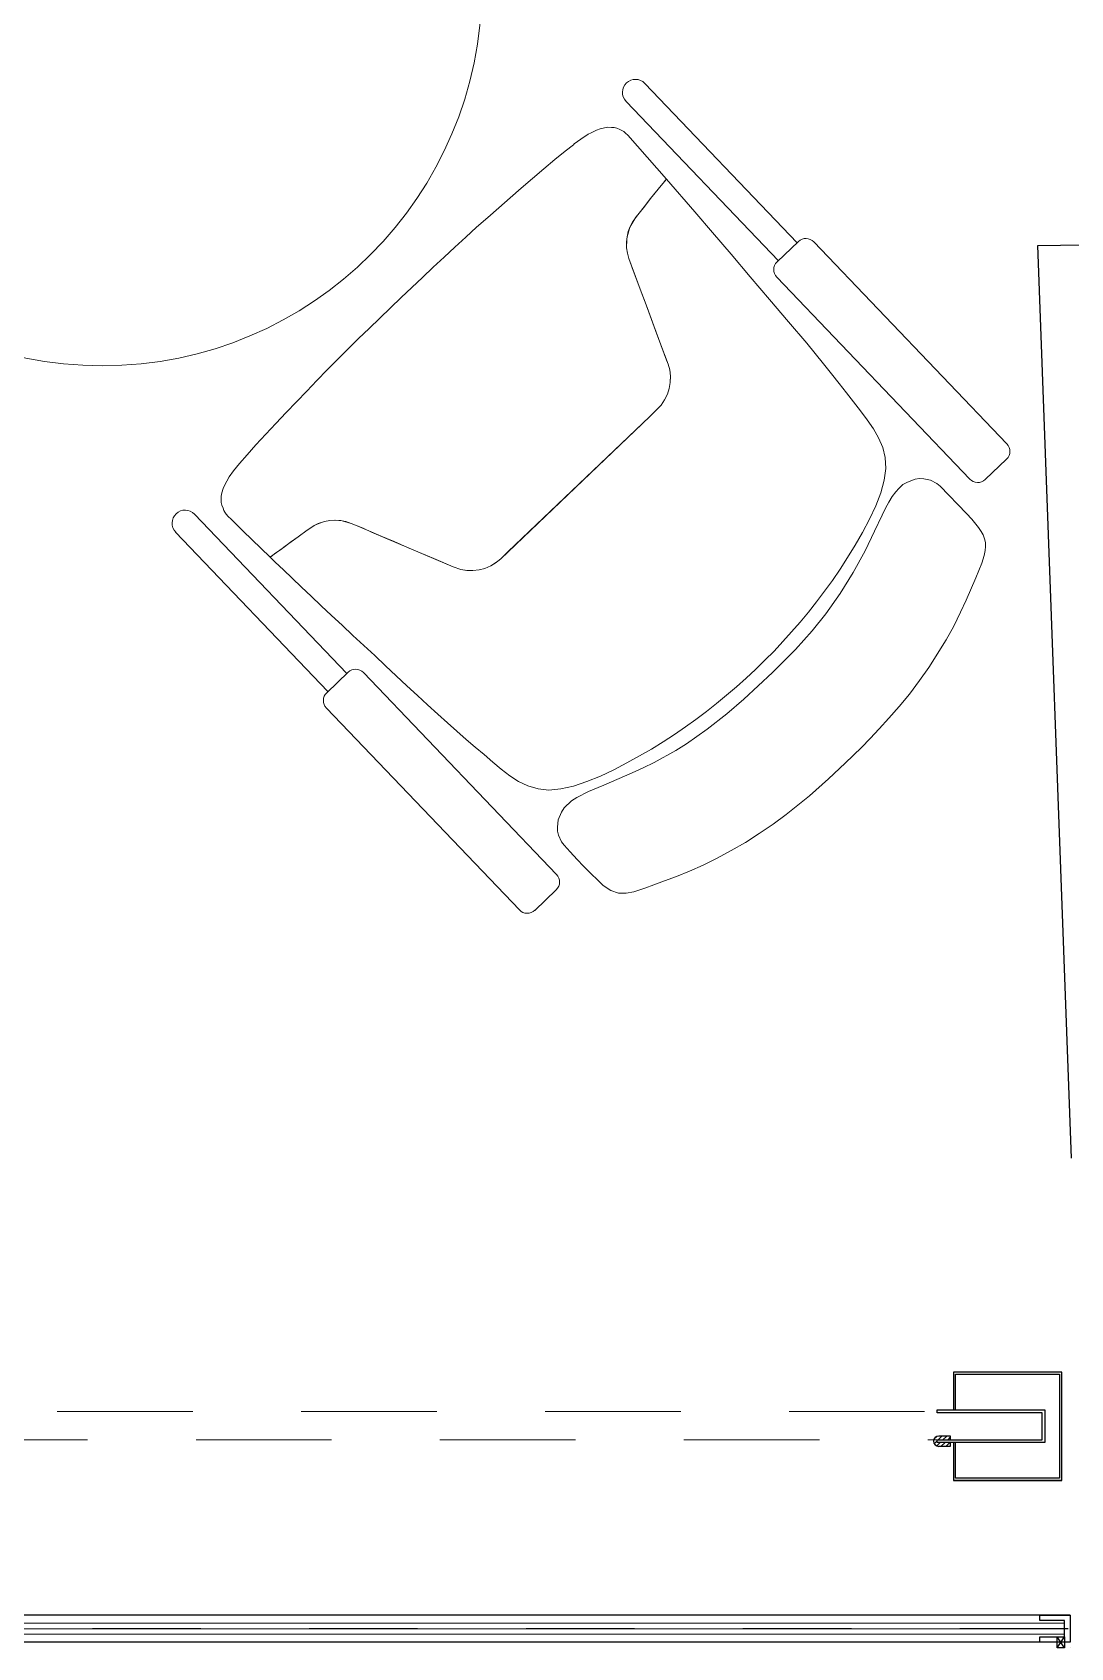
# Model space of a CAD drawing. Header units: inches. Extents: x 78 to 199, y 70 to 92.
# Drawn here: x 92.449 to 93.407, y 72.854 to 74.343 of the extents above; entities that cross this region are included whole.
import ezdxf
from ezdxf.enums import TextEntityAlignment as Align

# ---------------------------------------------------------------- set-up
doc = ezdxf.new("R2010")
doc.units = ezdxf.units.IN
doc.header["$MEASUREMENT"] = 0
for name, pattern in [('21212-FC-A-XREF-GROUND FLOOR PLAN-REV-31-10-12$0$HIDDEN', [0.375, 0.25, -0.125]), ('HIDDEN', [0.375, 0.25, -0.125]), ('HIDDEN2', [0.1875, 0.125, -0.0625])]:
    doc.linetypes.add(name, pattern=pattern)
for name, color, linetype, lineweight in [('21212-FC-A-XREF-GROUND FLOOR PLAN-REV-31-10-12$0$HIDDEN-EEE', 6, '21212-FC-A-XREF-GROUND FLOOR PLAN-REV-31-10-12$0$HIDDEN', 9), ('A-FURNITURE', 2, 'Continuous', 0), ('GLASS-EEE', 140, 'Continuous', 5)]:
    doc.layers.add(name, color=color, linetype=linetype, lineweight=lineweight)
for name, color, linetype in [('DETAIL', 2, 'Continuous'), ('F-DIM', 1, 'Continuous'), ('FINISH-AR', 252, 'Continuous'), ('Fixation', 1, 'Continuous'), ('hatch', 2, 'Continuous')]:
    doc.layers.add(name, color=color, linetype=linetype)
doc.layers.add('GOLDCLADDING', color=7, linetype='Continuous', true_color=0xffc20a)
doc.styles.add('ROMANS', font='romans.shx')

# ---------------------------------------------------------------- blocks, each defined once
blk = doc.blocks.new('YJYJJYJTYJTY')
at = {"color": 252, "linetype": 'Continuous'}
for p, q in [((-1.8304, 0, -0.0274), (-7.2971, 0, -0.1094)), ((-1.8304, -0.025, -0.0274), (-3.7806, -0.025, -0.0567)), ((-1.8424, -0.03, 0.0336), (-1.8424, -0.02, 0.0336)), ((-1.8424, -0.03, 0.0336), (-1.8424, -0.02, 0.0336)), ((-1.8354, -0.03, 0.0336), (-1.8424, -0.02, 0.0336)), ((-1.8424, -0.03, 0.0336), (-1.8354, -0.02, 0.0336)), ((-1.8424, -0.03, -0.0276), (-1.8424, -0.02, -0.0276)), ((-1.8424, -0.02, -0.0276), (-1.8354, -0.02, -0.0276)), ((-1.8354, -0.02, -0.0276), (-1.8354, -0.03, -0.0276)), ((-1.8354, -0.03, -0.0276), (-1.8424, -0.03, -0.0276))]:
    blk.add_line(p, q, dxfattribs=at)
at = {"layer": '21212-FC-A-XREF-GROUND FLOOR PLAN-REV-31-10-12$0$HIDDEN-EEE', "color": 252, "linetype": 'HIDDEN', "ltscale": 0.5}
for p, q in [((-3.6645, 0.1877, 0.001), (-1.953, 0.1877, 0.001)), ((-3.7615, 0.1617, 0.001), (-1.9405, 0.1617, 0.001))]:
    blk.add_line(p, q, dxfattribs=at)
at = {"layer": 'A-FURNITURE', "color": 252}
blk.add_circle((-2.723, 1.5021, -0.0791), 0.35, dxfattribs=at)
at = {"layer": 'DETAIL', "color": 252, "linetype": 'Continuous'}
for p, q in [((-1.8582, -0.005, -0.0276), (-1.8582, 0, -0.0276)), ((-1.8582, 0, -0.0276), (-1.8304, 0, -0.0276)), ((-1.8304, 0, -0.0276), (-1.8304, -0.025, -0.0276)), ((-1.8354, -0.005, -0.0276), (-1.8582, -0.005, -0.0276)), ((-1.8354, -0.02, -0.0276), (-1.8354, -0.005, -0.0276)), ((-1.8304, -0.025, -0.0274), (-3.7806, -0.025, -0.0567)), ((-1.8582, -0.025, -0.0276), (-1.8582, -0.02, -0.0276)), ((-1.8582, -0.02, -0.0276), (-1.8354, -0.02, -0.0276)), ((-1.8304, -0.025, -0.0276), (-1.8582, -0.025, -0.0276))]:
    blk.add_line(p, q, dxfattribs=at)
at = {"layer": 'F-DIM', "color": 252, "lineweight": 0}
for p, q in [((-2.082, 1.2656, -0.0791), (-2.2225, 1.4125, -0.0791)), ((-2.0994, 1.249, -0.0791), (-2.2398, 1.3959, -0.0791)), ((-2.2639, 1.3705, -0.0791), (-2.2672, 1.3694, -0.0791)), ((-2.2598, 1.3716, -0.0791), (-2.2639, 1.3705, -0.0791)), ((-2.2568, 1.372, -0.0791), (-2.2598, 1.3716, -0.0791)), ((-2.2534, 1.3719, -0.0791), (-2.2568, 1.372, -0.0791)), ((-2.2508, 1.3717, -0.0791), (-2.2534, 1.3719, -0.0791)), ((-2.2485, 1.3711, -0.0791), (-2.2508, 1.3717, -0.0791)), ((-2.2457, 1.3699, -0.0791), (-2.2485, 1.3711, -0.0791)), ((-2.2884, 1.3559, -0.0791), (-2.2961, 1.3501, -0.0791)), ((-2.2876, 1.3567, -0.0791), (-2.2884, 1.3559, -0.0791)), ((-2.2817, 1.3609, -0.0791), (-2.2876, 1.3567, -0.0791)), ((-2.2804, 1.3619, -0.0791), (-2.2817, 1.3609, -0.0791)), ((-2.277, 1.3641, -0.0791), (-2.2804, 1.3619, -0.0791)), ((-2.2748, 1.3656, -0.0791), (-2.277, 1.3641, -0.0791)), ((-2.2721, 1.3669, -0.0791), (-2.2748, 1.3656, -0.0791)), ((-2.2672, 1.3694, -0.0791), (-2.2721, 1.3669, -0.0791)), ((-2.2437, 1.369, -0.0791), (-2.2457, 1.3699, -0.0791)), ((-2.242, 1.368, -0.0791), (-2.2437, 1.369, -0.0791)), ((-2.2405, 1.3667, -0.0791), (-2.242, 1.368, -0.0791)), ((-2.2382, 1.3647, -0.0791), (-2.2405, 1.3667, -0.0791)), ((-2.2027, 1.3243, -0.0791), (-2.2382, 1.3647, -0.0791)), ((-2.3055, 1.3423, -0.0791), (-2.3157, 1.3337, -0.0791)), ((-2.2961, 1.3501, -0.0791), (-2.3055, 1.3423, -0.0791)), ((-2.3157, 1.3337, -0.0791), (-2.3261, 1.3247, -0.0791)), ((-2.3365, 1.3158, -0.0791), (-2.3469, 1.3068, -0.0791)), ((-2.3261, 1.3247, -0.0791), (-2.3365, 1.3158, -0.0791)), ((-2.2075, 1.3182, -0.0791), (-2.2172, 1.3062, -0.0791)), ((-2.2172, 1.3062, -0.0791), (-2.2129, 1.3115, -0.0791)), ((-2.2129, 1.3115, -0.0791), (-2.2075, 1.3182, -0.0791)), ((-2.2027, 1.3243, -0.0791), (-2.2075, 1.3182, -0.0791)), ((-2.2075, 1.3182, -0.0791), (-2.2055, 1.3208, -0.0791)), ((-2.2055, 1.3208, -0.0791), (-2.2038, 1.323, -0.0791)), ((-2.2038, 1.323, -0.0791), (-2.2032, 1.3237, -0.0791)), ((-2.2032, 1.3237, -0.0791), (-2.2027, 1.3243, -0.0791)), ((-2.1764, 1.2941, -0.0791), (-2.2027, 1.3243, -0.0791)), ((-2.2027, 1.3243, -0.0791), (-2.2027, 1.3243, -0.0791)), ((-2.3572, 1.2978, -0.0791), (-2.3675, 1.2888, -0.0791)), ((-2.3469, 1.3068, -0.0791), (-2.3572, 1.2978, -0.0791)), ((-2.2291, 1.2913, -0.0791), (-2.2226, 1.2994, -0.0791)), ((-2.2231, 1.2988, -0.0791), (-2.2291, 1.2913, -0.0791)), ((-2.2172, 1.3062, -0.0791), (-2.2231, 1.2988, -0.0791)), ((-2.2226, 1.2994, -0.0791), (-2.2172, 1.3062, -0.0791)), ((-2.3675, 1.2888, -0.0791), (-2.3777, 1.2798, -0.0791)), ((-2.2367, 1.2787, -0.0791), (-2.2356, 1.2815, -0.0791)), ((-2.2337, 1.285, -0.0791), (-2.236, 1.2806, -0.0791)), ((-2.2356, 1.2815, -0.0791), (-2.2309, 1.289, -0.0791)), ((-2.2291, 1.2913, -0.0791), (-2.2337, 1.285, -0.0791)), ((-2.2309, 1.289, -0.0791), (-2.2291, 1.2913, -0.0791)), ((-2.1601, 1.2751, -0.0791), (-2.1764, 1.2941, -0.0791)), ((-2.3878, 1.2707, -0.0791), (-2.3978, 1.2615, -0.0791)), ((-2.3777, 1.2798, -0.0791), (-2.3878, 1.2707, -0.0791)), ((-2.239, 1.271, -0.0791), (-2.2395, 1.2664, -0.0791)), ((-2.2395, 1.2664, -0.0791), (-2.2394, 1.2609, -0.0791)), ((-2.2394, 1.2609, -0.0791), (-2.2392, 1.2686, -0.0791)), ((-2.2392, 1.2686, -0.0791), (-2.239, 1.271, -0.0791)), ((-2.239, 1.271, -0.0791), (-2.2367, 1.2787, -0.0791)), ((-2.2378, 1.2759, -0.0791), (-2.239, 1.271, -0.0791)), ((-2.236, 1.2806, -0.0791), (-2.2378, 1.2759, -0.0791)), ((-2.143, 1.2549, -0.0791), (-2.1601, 1.2751, -0.0791)), ((-2.1006, 1.2478, -0.0791), (-2.0808, 1.2668, -0.0791)), ((-2.0666, 1.2664, -0.0791), (-1.8886, 1.0802, -0.0791)), ((-2.4078, 1.2523, -0.0791), (-2.4177, 1.243, -0.0791)), ((-2.3978, 1.2615, -0.0791), (-2.4078, 1.2523, -0.0791)), ((-2.2387, 1.256, -0.0791), (-2.2394, 1.2609, -0.0791)), ((-2.2394, 1.2609, -0.0791), (-2.2387, 1.256, -0.0791)), ((-2.2374, 1.2511, -0.0791), (-2.2387, 1.256, -0.0791)), ((-2.2387, 1.256, -0.0791), (-2.2374, 1.2511, -0.0791)), ((-2.1254, 1.2341, -0.0791), (-2.143, 1.2549, -0.0791)), ((-2.4177, 1.243, -0.0791), (-2.4276, 1.2336, -0.0791)), ((-2.2352, 1.2453, -0.0791), (-2.2374, 1.2511, -0.0791)), ((-2.2374, 1.2511, -0.0791), (-2.2332, 1.24, -0.0791)), ((-2.2311, 1.2344, -0.0791), (-2.2352, 1.2453, -0.0791)), ((-2.2332, 1.24, -0.0791), (-2.2268, 1.2228, -0.0791)), ((-2.4375, 1.2242, -0.0791), (-2.4473, 1.2149, -0.0791)), ((-2.4276, 1.2336, -0.0791), (-2.4375, 1.2242, -0.0791)), ((-2.2268, 1.2228, -0.0791), (-2.2311, 1.2344, -0.0791)), ((-2.2223, 1.2108, -0.0791), (-2.2268, 1.2228, -0.0791)), ((-2.2268, 1.2228, -0.0791), (-2.2204, 1.2057, -0.0791)), ((-2.1077, 1.2133, -0.0791), (-2.1254, 1.2341, -0.0791)), ((-1.9229, 1.0475, -0.0791), (-2.1009, 1.2337, -0.0791)), ((-2.4473, 1.2149, -0.0791), (-2.4572, 1.2055, -0.0791)), ((-2.2176, 1.1981, -0.0791), (-2.2223, 1.2108, -0.0791)), ((-2.0902, 1.1927, -0.0791), (-2.1077, 1.2133, -0.0791)), ((-2.467, 1.1961, -0.0791), (-2.4768, 1.1866, -0.0791)), ((-2.4572, 1.2055, -0.0791), (-2.467, 1.1961, -0.0791)), ((-2.2204, 1.2057, -0.0791), (-2.2142, 1.189, -0.0791)), ((-2.2126, 1.1847, -0.0791), (-2.2176, 1.1981, -0.0791)), ((-2.0733, 1.1728, -0.0791), (-2.0902, 1.1927, -0.0791)), ((-2.4866, 1.1772, -0.0791), (-2.4963, 1.1676, -0.0791)), ((-2.4768, 1.1866, -0.0791), (-2.4866, 1.1772, -0.0791)), ((-2.2142, 1.189, -0.0791), (-2.2077, 1.1715, -0.0791)), ((-2.2077, 1.1715, -0.0791), (-2.2126, 1.1847, -0.0791)), ((-2.4963, 1.1676, -0.0791), (-2.5059, 1.158, -0.0791)), ((-2.2025, 1.1574, -0.0791), (-2.2077, 1.1715, -0.0791)), ((-2.2077, 1.1715, -0.0791), (-2.2011, 1.1537, -0.0791)), ((-2.0577, 1.1538, -0.0791), (-2.0733, 1.1728, -0.0791)), ((-2.5155, 1.1483, -0.0791), (-2.525, 1.1386, -0.0791)), ((-2.5059, 1.158, -0.0791), (-2.5155, 1.1483, -0.0791)), ((-2.2011, 1.1537, -0.0791), (-2.2025, 1.1574, -0.0791)), ((-2.1996, 1.1482, -0.0791), (-2.2011, 1.1537, -0.0791)), ((-2.2011, 1.1537, -0.0791), (-2.1996, 1.1482, -0.0791)), ((-2.199, 1.1425, -0.0791), (-2.1996, 1.1482, -0.0791)), ((-2.1996, 1.1482, -0.0791), (-2.199, 1.1421, -0.0791)), ((-2.0504, 1.1447, -0.0791), (-2.0577, 1.1538, -0.0791)), ((-2.525, 1.1386, -0.0791), (-2.5344, 1.1287, -0.0791)), ((-2.2, 1.1312, -0.0791), (-2.1991, 1.1368, -0.0791)), ((-2.1991, 1.1368, -0.0791), (-2.2, 1.1312, -0.0791)), ((-2.1991, 1.1375, -0.0791), (-2.199, 1.1425, -0.0791)), ((-2.199, 1.1421, -0.0791), (-2.1991, 1.1368, -0.0791)), ((-2.1991, 1.1368, -0.0791), (-2.1991, 1.1375, -0.0791)), ((-2.0434, 1.1358, -0.0791), (-2.0504, 1.1447, -0.0791)), ((-2.0366, 1.1272, -0.0791), (-2.0434, 1.1358, -0.0791)), ((-2.5439, 1.1188, -0.0791), (-2.5533, 1.1089, -0.0791)), ((-2.5344, 1.1287, -0.0791), (-2.5439, 1.1188, -0.0791)), ((-2.2075, 1.1159, -0.0791), (-2.2043, 1.1207, -0.0791)), ((-2.2043, 1.1206, -0.0791), (-2.2075, 1.1159, -0.0791)), ((-2.2043, 1.1207, -0.0791), (-2.2017, 1.1259, -0.0791)), ((-2.2017, 1.1259, -0.0791), (-2.2043, 1.1206, -0.0791)), ((-2.2017, 1.1259, -0.0791), (-2.2, 1.1312, -0.0791)), ((-2.2, 1.1312, -0.0791), (-2.2017, 1.1259, -0.0791)), ((-2.03, 1.1187, -0.0791), (-2.0366, 1.1272, -0.0791)), ((-2.0237, 1.1104, -0.0791), (-2.03, 1.1187, -0.0791)), ((-2.5533, 1.1089, -0.0791), (-2.5628, 1.0989, -0.0791)), ((-2.218, 1.1053, -0.0791), (-2.3488, 0.9806, -0.0791)), ((-2.3487, 0.9806, -0.0791), (-2.218, 1.1054, -0.0791)), ((-2.218, 1.1054, -0.0791), (-2.2088, 1.1145, -0.0791)), ((-2.2088, 1.1145, -0.0791), (-2.218, 1.1053, -0.0791)), ((-2.2088, 1.1145, -0.0791), (-2.2075, 1.1159, -0.0791)), ((-2.2075, 1.1159, -0.0791), (-2.2088, 1.1145, -0.0791)), ((-2.0175, 1.1022, -0.0791), (-2.0237, 1.1104, -0.0791)), ((-2.5722, 1.0889, -0.0791), (-2.5813, 1.0792, -0.0791)), ((-2.5628, 1.0989, -0.0791), (-2.5722, 1.0889, -0.0791)), ((-2.0118, 1.094, -0.0791), (-2.0175, 1.1022, -0.0791)), ((-2.0069, 1.0856, -0.0791), (-2.0118, 1.094, -0.0791)), ((-2.5813, 1.0792, -0.0791), (-2.5895, 1.0701, -0.0791)), ((-2.0031, 1.0768, -0.0791), (-2.0069, 1.0856, -0.0791)), ((-2.0008, 1.0675, -0.0791), (-2.0031, 1.0768, -0.0791)), ((-2.5965, 1.062, -0.0791), (-2.6021, 1.0551, -0.0791)), ((-2.5895, 1.0701, -0.0791), (-2.5965, 1.062, -0.0791)), ((-2.0003, 1.0574, -0.0791), (-2.0008, 1.0675, -0.0791)), ((-1.8889, 1.0661, -0.0791), (-1.9087, 1.0471, -0.0791)), ((-2.608, 1.0458, -0.0791), (-2.6101, 1.0422, -0.0791)), ((-2.606, 1.0496, -0.0791), (-2.608, 1.0458, -0.0791)), ((-2.6021, 1.0551, -0.0791), (-2.606, 1.0496, -0.0791)), ((-2.005, 1.0349, -0.0791), (-2.0018, 1.0465, -0.0791)), ((-2.0018, 1.0465, -0.0791), (-2.0003, 1.0574, -0.0791)), ((-1.9803, 1.0448, 0.3403), (-1.9845, 1.0425, 0.3403)), ((-1.9733, 1.0475, 0.3403), (-1.9803, 1.0448, 0.3403)), ((-1.9692, 1.048, 0.3403), (-1.9733, 1.0475, 0.3403)), ((-1.9653, 1.0478, 0.3403), (-1.9692, 1.048, 0.3403)), ((-1.9591, 1.0467, 0.3403), (-1.9653, 1.0478, 0.3403)), ((-1.9531, 1.0435, 0.3403), (-1.9591, 1.0467, 0.3403)), ((-1.9501, 1.0411, 0.3403), (-1.9531, 1.0435, 0.3403)), ((-2.6127, 1.0349, -0.0791), (-2.6133, 1.0319, -0.0791)), ((-2.6133, 1.0319, -0.0791), (-2.6133, 1.0285, -0.0791)), ((-2.6133, 1.0285, -0.0791), (-2.6132, 1.0259, -0.0791)), ((-2.6114, 1.039, -0.0791), (-2.6127, 1.0349, -0.0791)), ((-2.6101, 1.0422, -0.0791), (-2.6114, 1.039, -0.0791)), ((-2.0096, 1.0228, -0.0791), (-2.005, 1.0349, -0.0791)), ((-1.9945, 1.0315, 0.3403), (-1.9976, 1.0264, 0.3403)), ((-1.9912, 1.036, 0.3403), (-1.9945, 1.0315, 0.3403)), ((-1.9883, 1.039, 0.3403), (-1.9912, 1.036, 0.3403)), ((-1.9845, 1.0425, 0.3403), (-1.9883, 1.039, 0.3403)), ((-1.926, 1.016, 0.3403), (-1.9501, 1.0411, 0.3403)), ((-2.4974, 0.8684, -0.0791), (-2.6379, 1.0153, -0.0791)), ((-2.6132, 1.0259, -0.0791), (-2.6127, 1.0236, -0.0791)), ((-2.6127, 1.0236, -0.0791), (-2.6116, 1.0208, -0.0791)), ((-2.6116, 1.0208, -0.0791), (-2.6109, 1.0187, -0.0791)), ((-2.6109, 1.0187, -0.0791), (-2.6099, 1.017, -0.0791)), ((-2.6099, 1.017, -0.0791), (-2.6087, 1.0154, -0.0791)), ((-2.6087, 1.0154, -0.0791), (-2.6068, 1.013, -0.0791)), ((-2.6068, 1.013, -0.0791), (-2.6042, 1.0105, -0.0791)), ((-2.0153, 1.0106, -0.0791), (-2.0096, 1.0228, -0.0791)), ((-2.0038, 1.0142, 0.3403), (-2.0107, 0.9995, 0.3403)), ((-2.0007, 1.0209, 0.3403), (-2.0038, 1.0142, 0.3403)), ((-1.9976, 1.0264, 0.3403), (-2.0007, 1.0209, 0.3403)), ((-1.921, 1.0105, 0.3403), (-1.926, 1.016, 0.3403)), ((-1.926, 1.016, 0.3403), (-1.926, 1.016, 0.3403)), ((-2.5148, 0.8518, -0.0791), (-2.6553, 0.9987, -0.0791)), ((-2.6042, 1.0105, -0.0791), (-2.5974, 1.0039, -0.0791)), ((-2.5974, 1.0039, -0.0791), (-2.5932, 0.9999, -0.0791)), ((-2.5932, 0.9999, -0.0791), (-2.5682, 0.9756, -0.0791)), ((-2.5423, 0.9944, -0.0791), (-2.534, 1.0004, -0.0791)), ((-2.534, 1.0004, -0.0791), (-2.5423, 0.9944, -0.0791)), ((-2.534, 1.0004, -0.0791), (-2.5275, 1.0047, -0.0791)), ((-2.5317, 1.0021, -0.0791), (-2.534, 1.0004, -0.0791)), ((-2.5275, 1.0048, -0.0791), (-2.5317, 1.0021, -0.0791)), ((-2.5275, 1.0047, -0.0791), (-2.5232, 1.0067, -0.0791)), ((-2.5238, 1.0065, -0.0791), (-2.5275, 1.0048, -0.0791)), ((-2.5181, 1.0084, -0.0791), (-2.5238, 1.0065, -0.0791)), ((-2.5232, 1.0067, -0.0791), (-2.5181, 1.0084, -0.0791)), ((-2.5181, 1.0084, -0.0791), (-2.5132, 1.0094, -0.0791)), ((-2.5132, 1.0094, -0.0791), (-2.5181, 1.0084, -0.0791)), ((-2.5082, 1.0097, -0.0791), (-2.5132, 1.0094, -0.0791)), ((-2.5132, 1.0094, -0.0791), (-2.5086, 1.0096, -0.0791)), ((-2.5086, 1.0096, -0.0791), (-2.5031, 1.0093, -0.0791)), ((-2.5016, 1.0091, -0.0791), (-2.5082, 1.0097, -0.0791)), ((-2.5031, 1.0093, -0.0791), (-2.5016, 1.0091, -0.0791)), ((-2.5016, 1.0091, -0.0791), (-2.4982, 1.0084, -0.0791)), ((-2.4934, 1.0068, -0.0791), (-2.5016, 1.0091, -0.0791)), ((-2.4982, 1.0084, -0.0791), (-2.4934, 1.0068, -0.0791)), ((-2.4934, 1.0068, -0.0791), (-2.4879, 1.0045, -0.0791)), ((-2.4879, 1.0045, -0.0791), (-2.4934, 1.0068, -0.0791)), ((-2.4879, 1.0045, -0.0791), (-2.4825, 1.0022, -0.0791)), ((-2.477, 0.9998, -0.0791), (-2.4879, 1.0045, -0.0791)), ((-2.4825, 1.0022, -0.0791), (-2.4746, 0.9988, -0.0791)), ((-2.4657, 0.995, -0.0791), (-2.477, 0.9998, -0.0791)), ((-2.4746, 0.9988, -0.0791), (-2.4153, 0.9735, -0.0791)), ((-2.0286, 0.9866, -0.0791), (-2.0218, 0.9985, -0.0791)), ((-2.0218, 0.9985, -0.0791), (-2.0153, 1.0106, -0.0791)), ((-2.0107, 0.9995, 0.3403), (-2.0195, 0.9814, 0.3403)), ((-1.9184, 1.0075, 0.3403), (-1.921, 1.0105, 0.3403)), ((-1.9147, 1.0031, 0.3403), (-1.9184, 1.0075, 0.3403)), ((-1.9124, 0.9994, 0.3403), (-1.9147, 1.0031, 0.3403)), ((-1.9105, 0.9961, 0.3403), (-1.9124, 0.9994, 0.3403)), ((-2.5549, 0.9852, -0.0791), (-2.5592, 0.9822, -0.0791)), ((-2.5587, 0.9825, -0.0791), (-2.5544, 0.9856, -0.0791)), ((-2.5494, 0.9893, -0.0791), (-2.5549, 0.9852, -0.0791)), ((-2.5544, 0.9856, -0.0791), (-2.5488, 0.9897, -0.0791)), ((-2.5423, 0.9944, -0.0791), (-2.5494, 0.9893, -0.0791)), ((-2.5488, 0.9897, -0.0791), (-2.5423, 0.9944, -0.0791)), ((-2.4538, 0.9899, -0.0791), (-2.4657, 0.995, -0.0791)), ((-2.4414, 0.9846, -0.0791), (-2.4538, 0.9899, -0.0791)), ((-2.4282, 0.979, -0.0791), (-2.4414, 0.9846, -0.0791)), ((-2.0355, 0.9753, -0.0791), (-2.0286, 0.9866, -0.0791)), ((-1.9093, 0.9924, 0.3403), (-1.9105, 0.9961, 0.3403)), ((-1.9084, 0.989, 0.3403), (-1.9093, 0.9924, 0.3403)), ((-1.9086, 0.9817, 0.3403), (-1.9083, 0.9854, 0.3403)), ((-1.9083, 0.9854, 0.3403), (-1.9084, 0.989, 0.3403)), ((-2.566, 0.9772, -0.0791), (-2.5682, 0.9756, -0.0791)), ((-2.5682, 0.9756, -0.0791), (-2.5675, 0.9761, -0.0791)), ((-2.5682, 0.9756, -0.0791), (-2.5635, 0.9711, -0.0791)), ((-2.5675, 0.9761, -0.0791), (-2.5666, 0.9768, -0.0791)), ((-2.5666, 0.9768, -0.0791), (-2.5657, 0.9774, -0.0791)), ((-2.5645, 0.9783, -0.0791), (-2.566, 0.9772, -0.0791)), ((-2.5657, 0.9774, -0.0791), (-2.5641, 0.9786, -0.0791)), ((-2.5623, 0.9799, -0.0791), (-2.5645, 0.9783, -0.0791)), ((-2.5641, 0.9786, -0.0791), (-2.5619, 0.9802, -0.0791)), ((-2.5635, 0.9711, -0.0791), (-2.5559, 0.9638, -0.0791)), ((-2.5592, 0.9822, -0.0791), (-2.5623, 0.9799, -0.0791)), ((-2.5619, 0.9802, -0.0791), (-2.5587, 0.9825, -0.0791)), ((-2.4173, 0.9743, -0.0791), (-2.4282, 0.979, -0.0791)), ((-2.3994, 0.9667, -0.0791), (-2.4173, 0.9743, -0.0791)), ((-2.4153, 0.9735, -0.0791), (-2.3994, 0.9667, -0.0791)), ((-2.3647, 0.9676, -0.0791), (-2.3583, 0.9719, -0.0791)), ((-2.3598, 0.9706, -0.0791), (-2.3647, 0.9676, -0.0791)), ((-2.3583, 0.9719, -0.0791), (-2.3598, 0.9706, -0.0791)), ((-2.3583, 0.9719, -0.0791), (-2.3554, 0.9742, -0.0791)), ((-2.3554, 0.9742, -0.0791), (-2.3583, 0.9719, -0.0791)), ((-2.3554, 0.9742, -0.0791), (-2.3487, 0.9806, -0.0791)), ((-2.3488, 0.9806, -0.0791), (-2.3554, 0.9742, -0.0791)), ((-2.0425, 0.9645, -0.0791), (-2.0355, 0.9753, -0.0791)), ((-2.0195, 0.9814, 0.3403), (-2.0303, 0.9615, 0.3403)), ((-1.9174, 0.9566, 0.3403), (-1.9117, 0.9702, 0.3403)), ((-1.9117, 0.9702, 0.3403), (-1.9095, 0.9772, 0.3403)), ((-1.9095, 0.9772, 0.3403), (-1.9086, 0.9817, 0.3403)), ((-2.5559, 0.9638, -0.0791), (-2.5478, 0.9561, -0.0791)), ((-2.5478, 0.9561, -0.0791), (-2.5393, 0.9479, -0.0791)), ((-2.3994, 0.9667, -0.0791), (-2.3924, 0.9643, -0.0791)), ((-2.3924, 0.9643, -0.0791), (-2.3994, 0.9667, -0.0791)), ((-2.3924, 0.9643, -0.0791), (-2.3868, 0.9633, -0.0791)), ((-2.3864, 0.9633, -0.0791), (-2.3924, 0.9643, -0.0791)), ((-2.3868, 0.9633, -0.0791), (-2.3811, 0.9632, -0.0791)), ((-2.3811, 0.9632, -0.0791), (-2.3864, 0.9633, -0.0791)), ((-2.3811, 0.9632, -0.0791), (-2.3754, 0.9639, -0.0791)), ((-2.3754, 0.9639, -0.0791), (-2.3811, 0.9632, -0.0791)), ((-2.3754, 0.9639, -0.0791), (-2.3701, 0.9653, -0.0791)), ((-2.37, 0.9653, -0.0791), (-2.3754, 0.9639, -0.0791)), ((-2.3701, 0.9653, -0.0791), (-2.3647, 0.9676, -0.0791)), ((-2.3647, 0.9676, -0.0791), (-2.37, 0.9653, -0.0791)), ((-2.057, 0.9442, -0.0791), (-2.0496, 0.9541, -0.0791)), ((-2.0496, 0.9541, -0.0791), (-2.0425, 0.9645, -0.0791)), ((-2.0303, 0.9615, 0.3403), (-2.0423, 0.9421, 0.3403)), ((-1.9262, 0.9361, 0.3403), (-1.9174, 0.9566, 0.3403)), ((-2.5393, 0.9479, -0.0791), (-2.5303, 0.9395, -0.0791)), ((-2.5303, 0.9395, -0.0791), (-2.521, 0.9308, -0.0791)), ((-2.0642, 0.9344, -0.0791), (-2.057, 0.9442, -0.0791)), ((-2.0423, 0.9421, 0.3403), (-2.0557, 0.9233, 0.3403)), ((-2.521, 0.9308, -0.0791), (-2.5115, 0.9219, -0.0791)), ((-2.0794, 0.9157, -0.0791), (-2.0717, 0.9249, -0.0791)), ((-2.0717, 0.9249, -0.0791), (-2.0642, 0.9344, -0.0791)), ((-1.9377, 0.912, 0.3403), (-1.9314, 0.9249, 0.3403)), ((-1.9314, 0.9249, 0.3403), (-1.9262, 0.9361, 0.3403)), ((-2.5115, 0.9219, -0.0791), (-2.5017, 0.9128, -0.0791)), ((-2.5017, 0.9128, -0.0791), (-2.4918, 0.9035, -0.0791)), ((-2.0872, 0.9066, -0.0791), (-2.0794, 0.9157, -0.0791)), ((-2.0557, 0.9233, 0.3403), (-2.0683, 0.9077, 0.3403)), ((-1.9447, 0.8994, 0.3403), (-1.9377, 0.912, 0.3403)), ((-2.4918, 0.9035, -0.0791), (-2.4817, 0.8942, -0.0791)), ((-2.4817, 0.8942, -0.0791), (-2.4717, 0.8849, -0.0791)), ((-2.1034, 0.889, -0.0791), (-2.0952, 0.8977, -0.0791)), ((-2.0952, 0.8977, -0.0791), (-2.0872, 0.9066, -0.0791)), ((-2.0683, 0.9077, 0.3403), (-2.0836, 0.8906, 0.3403)), ((-1.9606, 0.874, 0.3403), (-1.9447, 0.8994, 0.3403)), ((-2.4717, 0.8849, -0.0791), (-2.4617, 0.8755, -0.0791)), ((-2.1204, 0.8721, -0.0791), (-2.1118, 0.8805, -0.0791)), ((-2.1118, 0.8805, -0.0791), (-2.1034, 0.889, -0.0791)), ((-2.0836, 0.8906, 0.3403), (-2.1048, 0.8694, 0.3403)), ((-2.4962, 0.8696, -0.0791), (-2.516, 0.8506, -0.0791)), ((-2.304, 0.683, -0.0791), (-2.4821, 0.8692, -0.0791)), ((-2.4617, 0.8755, -0.0791), (-2.4518, 0.8662, -0.0791)), ((-2.4518, 0.8662, -0.0791), (-2.442, 0.857, -0.0791)), ((-2.138, 0.856, -0.0791), (-2.1291, 0.864, -0.0791)), ((-2.1291, 0.864, -0.0791), (-2.1204, 0.8721, -0.0791)), ((-2.1048, 0.8694, 0.3403), (-2.1179, 0.857, 0.3403)), ((-1.9693, 0.8618, 0.3403), (-1.9606, 0.874, 0.3403)), ((-2.442, 0.857, -0.0791), (-2.4323, 0.848, -0.0791)), ((-2.1471, 0.8482, -0.0791), (-2.138, 0.856, -0.0791)), ((-2.1179, 0.857, 0.3403), (-2.1312, 0.8447, 0.3403)), ((-1.988, 0.838, 0.3403), (-1.9786, 0.8494, 0.3403)), ((-1.9786, 0.8494, 0.3403), (-1.9693, 0.8618, 0.3403)), ((-2.5163, 0.8365, -0.0791), (-2.3383, 0.6503, -0.0791)), ((-2.4323, 0.848, -0.0791), (-2.4229, 0.8393, -0.0791)), ((-2.4229, 0.8393, -0.0791), (-2.4136, 0.8309, -0.0791)), ((-2.1658, 0.8332, -0.0791), (-2.1564, 0.8406, -0.0791)), ((-2.1564, 0.8406, -0.0791), (-2.1471, 0.8482, -0.0791)), ((-2.1312, 0.8447, 0.3403), (-2.1469, 0.8312, 0.3403)), ((-1.9974, 0.8271, 0.3403), (-1.988, 0.838, 0.3403)), ((-2.4136, 0.8309, -0.0791), (-2.4047, 0.8228, -0.0791)), ((-2.4047, 0.8228, -0.0791), (-2.3959, 0.8151, -0.0791)), ((-2.1852, 0.819, -0.0791), (-2.1754, 0.826, -0.0791)), ((-2.1754, 0.826, -0.0791), (-2.1658, 0.8332, -0.0791)), ((-2.1469, 0.8312, 0.3403), (-2.165, 0.8169, 0.3403)), ((-2.0064, 0.8172, 0.3403), (-1.9974, 0.8271, 0.3403)), ((-2.3959, 0.8151, -0.0791), (-2.3874, 0.8076, -0.0791)), ((-2.3874, 0.8076, -0.0791), (-2.379, 0.8005, -0.0791)), ((-2.2163, 0.7987, -0.0791), (-2.2056, 0.8053, -0.0791)), ((-2.2056, 0.8053, -0.0791), (-2.1952, 0.8121, -0.0791)), ((-2.1952, 0.8121, -0.0791), (-2.1852, 0.819, -0.0791)), ((-2.165, 0.8169, 0.3403), (-2.1842, 0.8035, 0.3403)), ((-2.0226, 0.8002, 0.3403), (-2.0148, 0.8083, 0.3403)), ((-2.0148, 0.8083, 0.3403), (-2.0064, 0.8172, 0.3403)), ((-2.379, 0.8005, -0.0791), (-2.3709, 0.7935, -0.0791)), ((-2.3709, 0.7935, -0.0791), (-2.3629, 0.7867, -0.0791)), ((-2.2391, 0.7859, -0.0791), (-2.2274, 0.7923, -0.0791)), ((-2.2274, 0.7923, -0.0791), (-2.2163, 0.7987, -0.0791)), ((-2.1939, 0.7974, 0.3403), (-2.2139, 0.7863, 0.3403)), ((-2.1842, 0.8035, 0.3403), (-2.1939, 0.7974, 0.3403)), ((-2.0378, 0.7856, 0.3403), (-2.0226, 0.8002, 0.3403)), ((-2.3629, 0.7867, -0.0791), (-2.355, 0.7802, -0.0791)), ((-2.355, 0.7802, -0.0791), (-2.3471, 0.7741, -0.0791)), ((-2.2636, 0.7737, -0.0791), (-2.2512, 0.7796, -0.0791)), ((-2.2342, 0.7766, 0.3403), (-2.2604, 0.7655, 0.3403)), ((-2.2512, 0.7796, -0.0791), (-2.2391, 0.7859, -0.0791)), ((-2.2241, 0.7813, 0.3403), (-2.2342, 0.7766, 0.3403)), ((-2.2139, 0.7863, 0.3403), (-2.2241, 0.7813, 0.3403)), ((-2.0531, 0.7711, 0.3403), (-2.0378, 0.7856, 0.3403)), ((-2.3471, 0.7741, -0.0791), (-2.339, 0.7688, -0.0791)), ((-2.339, 0.7688, -0.0791), (-2.3304, 0.7647, -0.0791)), ((-2.3304, 0.7647, -0.0791), (-2.3211, 0.7619, -0.0791)), ((-2.3211, 0.7619, -0.0791), (-2.3111, 0.7609, -0.0791)), ((-2.3111, 0.7609, -0.0791), (-2.3001, 0.7619, -0.0791)), ((-2.3001, 0.7619, -0.0791), (-2.2883, 0.7645, -0.0791)), ((-2.2883, 0.7645, -0.0791), (-2.2761, 0.7686, -0.0791)), ((-2.2761, 0.7686, -0.0791), (-2.2636, 0.7737, -0.0791)), ((-2.2604, 0.7655, 0.3403), (-2.2746, 0.7596, 0.3403)), ((-2.0707, 0.7556, 0.3403), (-2.0531, 0.7711, 0.3403)), ((-2.2902, 0.7508, 0.3403), (-2.2969, 0.7444, 0.3403)), ((-2.2854, 0.7539, 0.3403), (-2.2902, 0.7508, 0.3403)), ((-2.2746, 0.7596, 0.3403), (-2.2854, 0.7539, 0.3403)), ((-2.0923, 0.7383, 0.3403), (-2.0707, 0.7556, 0.3403)), ((-2.3025, 0.7335, 0.3403), (-2.3031, 0.7267, 0.3403)), ((-2.2994, 0.7404, 0.3403), (-2.3025, 0.7335, 0.3403)), ((-2.2969, 0.7444, 0.3403), (-2.2994, 0.7404, 0.3403)), ((-2.1043, 0.7294, 0.3403), (-2.0923, 0.7383, 0.3403)), ((-2.3031, 0.7267, 0.3403), (-2.3031, 0.7229, 0.3403)), ((-2.3031, 0.7229, 0.3403), (-2.3023, 0.7193, 0.3403)), ((-2.3023, 0.7193, 0.3403), (-2.2994, 0.7131, 0.3403)), ((-2.1298, 0.7126, 0.3403), (-2.1172, 0.7207, 0.3403)), ((-2.1172, 0.7207, 0.3403), (-2.1043, 0.7294, 0.3403)), ((-2.2994, 0.7131, 0.3403), (-2.2971, 0.71, 0.3403)), ((-2.2971, 0.71, 0.3403), (-2.2914, 0.7038, 0.3403)), ((-2.2914, 0.7038, 0.3403), (-2.285, 0.6969, 0.3403)), ((-2.1559, 0.6979, 0.3403), (-2.1428, 0.705, 0.3403)), ((-2.1428, 0.705, 0.3403), (-2.1298, 0.7126, 0.3403)), ((-2.285, 0.6969, 0.3403), (-2.2791, 0.6908, 0.3403)), ((-2.2791, 0.6908, 0.3403), (-2.2733, 0.6847, 0.3403)), ((-2.1933, 0.6812, 0.3403), (-2.1814, 0.686, 0.3403)), ((-2.1814, 0.686, 0.3403), (-2.1688, 0.6916, 0.3403)), ((-2.1688, 0.6916, 0.3403), (-2.1559, 0.6979, 0.3403)), ((-2.2733, 0.6847, 0.3403), (-2.2651, 0.6767, 0.3403)), ((-2.2651, 0.6767, 0.3403), (-2.2609, 0.6729, 0.3403)), ((-2.2609, 0.6729, 0.3403), (-2.254, 0.6683, 0.3403)), ((-2.2327, 0.6671, 0.3403), (-2.2227, 0.6703, 0.3403)), ((-2.2227, 0.6703, 0.3403), (-2.2143, 0.6734, 0.3403)), ((-2.2143, 0.6734, 0.3403), (-2.2044, 0.677, 0.3403)), ((-2.2044, 0.677, 0.3403), (-2.1933, 0.6812, 0.3403)), ((-2.3241, 0.6499, -0.0791), (-2.3043, 0.6689, -0.0791)), ((-2.254, 0.6683, 0.3403), (-2.247, 0.6659, 0.3403)), ((-2.247, 0.6659, 0.3403), (-2.2398, 0.6657, 0.3403)), ((-2.2398, 0.6657, 0.3403), (-2.2327, 0.6671, 0.3403))]:
    blk.add_line(p, q, dxfattribs=at)
for centre, radius, start, end in [((-2.2312, 1.4042, -0.0791), 0.012, 43.7157, 223.7157), ((-2.0739, 1.2595, -0.0791), 0.01, 43.7157, 133.7157), ((-2.0937, 1.2406, -0.0791), 0.01, 133.7157, 223.7157), ((-1.8958, 1.0733, -0.0791), 0.01, 313.7157, 43.7157), ((-1.9156, 1.0544, -0.0791), 0.01, 223.7157, 313.7157), ((-2.6466, 1.007, -0.0791), 0.012, 43.7157, 223.7157), ((-2.4893, 0.8623, -0.0791), 0.01, 43.7157, 133.7157), ((-2.5091, 0.8434, -0.0791), 0.01, 133.7157, 223.7157), ((-2.3112, 0.6761, -0.0791), 0.01, 313.7157, 43.7157), ((-2.331, 0.6572, -0.0791), 0.01, 223.7157, 313.7157)]:
    blk.add_arc(centre, radius, start, end, dxfattribs=at)
at = {"layer": 'FINISH-AR', "color": 252}
for p, q in [((-1.8602, 1.2629, -0.0791), (-1.2124, 1.2731, -0.0791)), ((-1.829, 0.4215, -0.0791), (-1.8602, 1.2629, -0.0791))]:
    blk.add_line(p, q, dxfattribs=at)
at = {"layer": 'FINISH-AR', "color": 252, "linetype": 'HIDDEN2', "ltscale": 0.5}
for p, q in [((-1.838, 0.2242, 0.001), (-1.938, 0.2242, 0.001)), ((-1.938, 0.2242, 0.001), (-1.938, 0.1892, 0.001)), ((-1.838, 0.1242, 0.001), (-1.838, 0.2242, 0.001)), ((-1.936, 0.1892, 0.001), (-1.936, 0.2222, 0.001)), ((-1.936, 0.2222, 0.001), (-1.84, 0.2222, 0.001)), ((-1.84, 0.2222, 0.001), (-1.84, 0.1262, 0.001)), ((-1.953, 0.1892, 0.001), (-1.8535, 0.1892, 0.001)), ((-1.953, 0.1867, 0.001), (-1.953, 0.1892, 0.001)), ((-1.856, 0.1867, 0.001), (-1.953, 0.1867, 0.001)), ((-1.938, 0.1892, 0.001), (-1.936, 0.1892, 0.001)), ((-1.856, 0.1617, 0.001), (-1.856, 0.1867, 0.001)), ((-1.8535, 0.1892, 0.001), (-1.8535, 0.1592, 0.001)), ((-1.953, 0.1592, 0.001), (-1.953, 0.1617, 0.001)), ((-1.953, 0.1617, 0.001), (-1.856, 0.1617, 0.001)), ((-1.8535, 0.1592, 0.001), (-1.953, 0.1592, 0.001)), ((-1.936, 0.1592, 0.001), (-1.938, 0.1592, 0.001)), ((-1.938, 0.1592, 0.001), (-1.938, 0.1242, 0.001)), ((-1.936, 0.1262, 0.001), (-1.936, 0.1592, 0.001)), ((-1.838, 0.1242, 0.001), (-1.938, 0.1242, 0.001)), ((-1.938, 0.1242, 0.001), (-1.838, 0.1242, 0.001)), ((-1.84, 0.1262, 0.001), (-1.936, 0.1262, 0.001)), ((-1.84, 0.1262, 0.001), (-1.936, 0.1262, 0.001)), ((7.7679, -0.0125, 0.067), (-7.2957, -0.0125, -0.1895))]:
    blk.add_line(p, q, dxfattribs=at)
at = {"layer": 'Fixation', "color": 252}
for p, q in [((-1.9405, 0.1652, 0.001), (-1.9515, 0.1652, 0.001)), ((-1.9405, 0.1617, 0.001), (-1.9405, 0.1652, 0.001)), ((-1.9515, 0.1557, 0.001), (-1.9405, 0.1557, 0.001)), ((-1.9405, 0.1557, 0.001), (-1.9405, 0.1592, 0.001))]:
    blk.add_line(p, q, dxfattribs=at)
blk.add_arc((-1.9515, 0.1604, 0.001), 0.00475, 90, 270, dxfattribs=at)
at = {"layer": 'GLASS-EEE', "color": 252}
for p, q in [((-1.8354, -0.0075, -0.0278), (-3.7756, -0.0075, -0.0568)), ((-1.8424, -0.0125, -0.0278), (-3.7686, -0.0125, -0.0566)), ((-1.8354, -0.0175, -0.0278), (-3.7756, -0.0175, -0.0568)), ((-1.8304, -0.02, 0.0335), (-1.8304, -0.02, 0.0335)), ((-1.8304, -0.025, 0.0336), (-1.8304, -0.025, 0.0336)), ((-1.8304, -0.03, 0.0335), (-1.8304, -0.03, 0.0335))]:
    blk.add_line(p, q, dxfattribs=at)
at = {"layer": 'hatch', "color": 252, "linetype": 'Continuous'}
for p, q in [((-1.9559, 0.1622, 0.001), (-1.9533, 0.1648, 0.001)), ((-1.952, 0.1617, 0.001), (-1.9485, 0.1652, 0.001)), ((-1.9476, 0.1617, 0.001), (-1.9441, 0.1652, 0.001)), ((-1.9432, 0.1617, 0.001), (-1.9405, 0.1643, 0.001)), ((-1.9556, 0.1581, 0.001), (-1.953, 0.1607, 0.001)), ((-1.9532, 0.156, 0.001), (-1.9501, 0.1592, 0.001)), ((-1.9492, 0.1557, 0.001), (-1.9457, 0.1592, 0.001)), ((-1.9447, 0.1557, 0.001), (-1.9412, 0.1592, 0.001))]:
    blk.add_line(p, q, dxfattribs=at)
at = {"color": 252, "style": 'ROMANS'}
for p in [(4.7732, 7.306, -0.0791), (-4.2306, 7.1738, -0.0791), (-4.3022, 3.7717, -0.0791), (1.3636, 2.2432, -0.0791)]:
    blk.add_attdef('ELEV', text='', height=0.1035, dxfattribs=at).set_placement(p, align=Align.BOTTOM_LEFT)
for p in [(4.7732, 7.2372, -0.0791), (-4.2306, 7.105, -0.0791), (-4.3022, 3.7029, -0.0791), (1.3636, 2.1743, -0.0791)]:
    blk.add_attdef('LEVEL', text='', height=0.1035, dxfattribs=at).set_placement(p, align=Align.TOP_LEFT)

msp = doc.modelspace()

# ---------------------------------------------------------------- block references
at = {"layer": 'GOLDCLADDING'}
msp.add_blockref('YJYJJYJTYJTY', (95.2365, 72.8835, 0.0791), dxfattribs=at)

doc.saveas('drawing.dxf')
